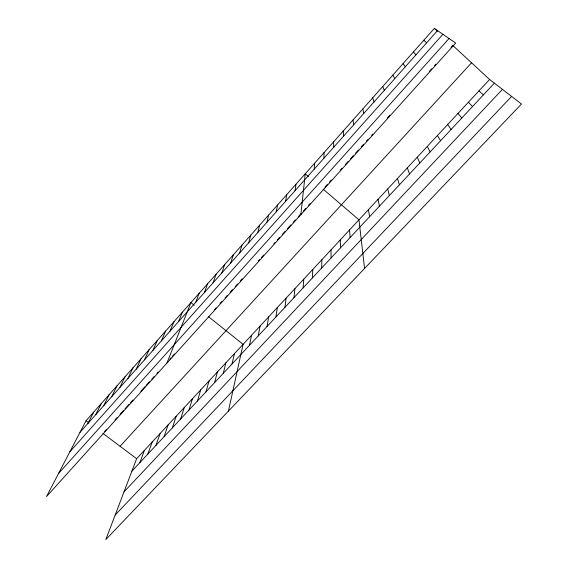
<?xml version="1.0" encoding="UTF-8"?>
<svg xmlns="http://www.w3.org/2000/svg" width="568" height="568" viewBox="0 0 568 568"><rect width="100%" height="100%" fill="white"/><g stroke="black" fill="none" stroke-linecap="round" stroke-linejoin="round"><path stroke-width="0.85" d="M323.93 158.224L324.058 152.614M321.673 268.011L321.857 259.711M312.364 277.986L312.791 269.452M314.203 169.157L314.601 163.272M303.135 287.862L303.802 279.108M293.99 297.646L294.899 288.679M300.877 214.633L305.229 173.829L308.431 176.57M284.93 307.345L286.066 298.164M295.026 190.706L295.942 184.288M275.956 316.951L277.319 307.565M267.059 326.472L268.65 316.88M285.576 201.328L286.741 194.646M258.241 335.908L260.052 326.117M276.211 211.85L277.624 204.913M249.508 345.266L251.532 335.269M228.421 411.111L243.083 344.343L208.271 316.497M266.939 222.266L268.6 215.087M232.007 363.996L234.456 353.615M223.245 373.375L225.908 362.803M257.751 232.589L259.647 225.162M214.569 382.662L217.438 371.905M248.649 242.82L250.779 235.152M205.964 391.87L209.038 380.929M197.437 401.001L200.71 389.875M239.632 252.952L241.996 245.049M188.988 410.039L192.46 398.743M230.7 262.991L233.285 254.854M180.617 419.006L184.273 407.533M172.317 427.889L176.165 416.245M221.854 272.931L224.658 264.574M164.088 436.693L168.121 424.885M213.085 282.786L216.11 274.209M155.937 445.426L160.155 433.455M147.85 454.073L152.245 441.947M204.395 292.555L207.632 283.759M139.842 462.65L144.414 450.367M489.602 79.477L136.639 458.71L105.804 539.6L521.495 104.008L489.602 79.477L452.753 45.426L450.992 47.371M195.782 302.226L199.226 293.223M166.914 363.115L190.905 302.602L194.249 305.279M178.537 321.602L182.399 312.18M169.91 331.3L173.971 321.673M161.355 340.914L165.622 331.08M152.884 350.435L157.343 340.402M144.485 359.871L149.143 349.639M136.164 369.214L141.006 358.798M127.921 378.48L132.947 367.879M119.749 387.66L124.96 376.875M111.655 396.762L117.043 385.8M103.624 405.779L109.191 394.639M95.672 414.718L101.409 403.408M87.784 423.579L93.692 412.098M86.045 420.718L46.505 496.574L455.664 43.076L434.335 28.4L86.045 420.718L88.856 422.826M79.974 432.362L437.516 30.594M69.843 451.794L442.905 34.3M58.504 473.556L449.04 38.517M104.654 431.389L106.429 429.422M114.999 419.915L117.214 417.459M120.004 414.37L123.355 410.657M125.031 408.797L128.964 404.43M130.661 402.556L132.912 400.057M140.864 391.238L144.868 386.801M146.019 385.53L149.455 381.71M151.77 379.154L154.084 376.584M156.974 373.375L158.131 372.097M169.839 359.118L171.018 357.812M172.196 356.505L174.546 353.892M214.413 309.695L216.081 307.842M220.015 303.475L221.705 301.601M225.084 297.859L227.356 295.339M230.189 292.193L232.461 289.673M235.315 286.513L237.609 283.972M240.477 280.798L242.195 278.888M258.44 260.868L259.611 259.576M261.372 257.616L263.729 255.011M273.783 243.864L274.969 242.55M277.347 239.916L279.591 237.424M282.402 234.307L285.207 231.19M287.465 228.691L290.866 224.921M293.138 222.4L295.403 219.887M298.264 216.713L301.125 213.547M303.411 211.005L305.712 208.456M308.601 205.254L310.334 203.337M324.889 187.199L327.239 184.586M329.596 181.98L331.357 180.02M340.253 170.159L342.035 168.185M345.422 164.429L348.241 161.305M350.499 158.799L353.339 155.653M355.611 153.133L358.458 149.973M361.305 146.814L363.605 144.265M366.481 141.077L368.206 139.167M371.664 135.333L372.821 134.048M387.397 117.888L389.74 115.29M429.436 71.277L431.737 68.728M434.641 65.505L435.798 64.219M120.082 446.278L471.539 62.792M131.897 471.149L494.373 83.148M123.987 491.895L502.439 89.353M115.148 515.091L511.619 96.411M102.879 433.356L136.639 458.71M323.121 189.151L358.962 219.844L364.564 268.444M423.813 40.25L426.667 42.785M478.966 90.908L483.404 94.899M434.335 28.4L437.41 31.247M468.43 102.226L472.533 106.528M413.397 51.986L415.925 54.855M458 113.437L461.777 118.045M447.662 124.534L451.127 129.447M403.081 63.602L405.289 66.804M437.431 135.532L440.583 140.736M392.864 75.111L394.76 78.632M427.299 146.423L430.139 151.912M417.253 157.208L419.795 162.981M382.747 86.506L384.344 90.347M407.313 167.894L409.556 173.943M372.729 97.788L374.021 101.942M397.458 178.48L399.418 184.799M387.703 188.966L389.371 195.548M362.81 108.964L363.804 113.422M378.032 199.354L379.424 206.198M368.454 209.649L369.569 216.749M352.984 120.033L353.694 124.79M343.249 130.995L343.675 136.043M349.554 229.948L350.136 237.545M340.239 239.959L340.566 247.797M333.608 141.858L333.757 147.19M331.002 249.884L331.073 257.95"/></g></svg>
